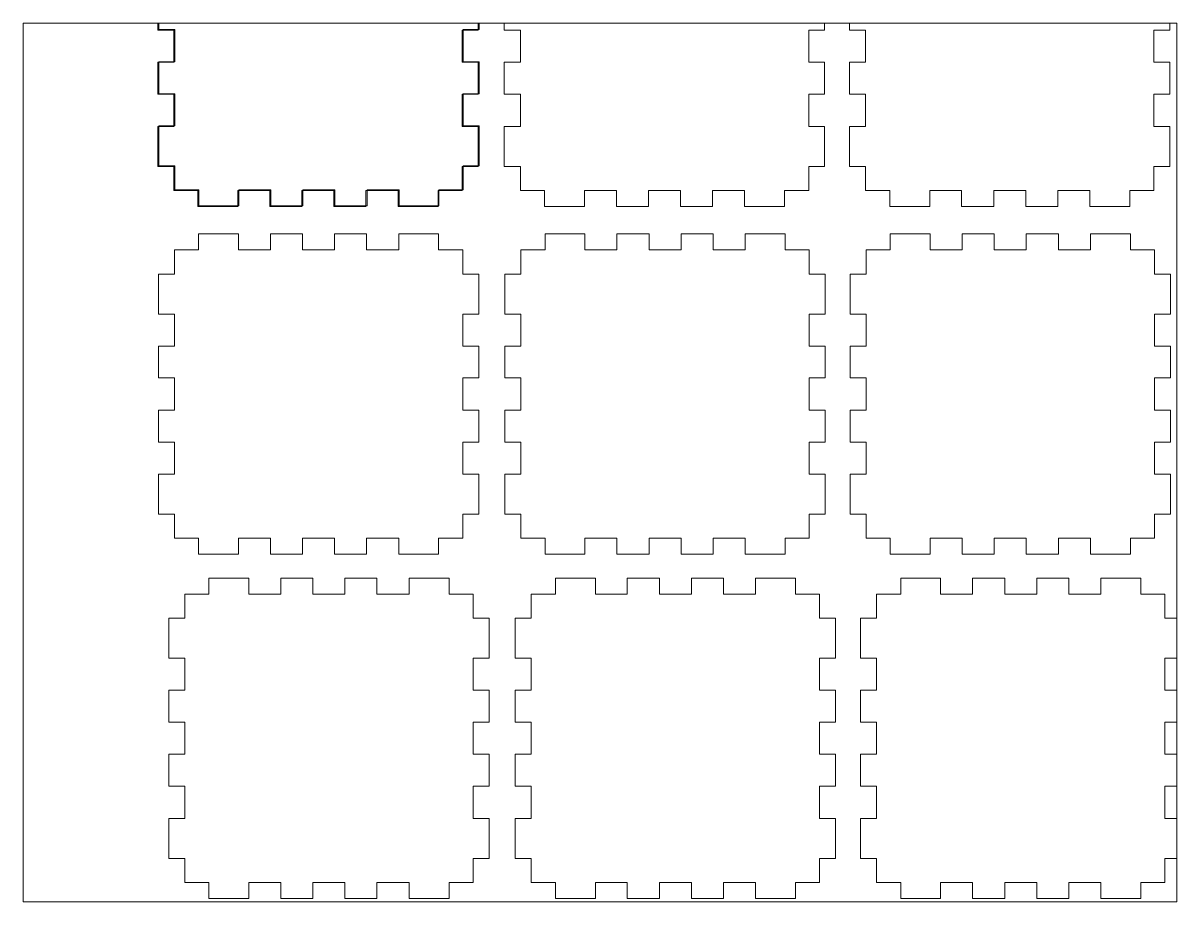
# Paper-space layout 'Layout1' of a CAD drawing. Header units: inches. Extents: x 1.05 to 9.45, y 0.8 to 7.2.
# The model-space entities are those that its viewports show. They can reach past a viewport. Long polylines and large blocks are cut down to what shows.
import ezdxf

# ---------------------------------------------------------------- set-up
doc = ezdxf.new("R2010")
doc.units = ezdxf.units.IN
doc.header["$MEASUREMENT"] = 0
doc.layers.add('Layer 1', color=7, linetype='Continuous')

# ---------------------------------------------------------------- blocks, each defined once
blk = doc.blocks.new('block 2')
at = {"layer": 'Layer 1', "color": 7, "lineweight": 13, "true_color": 0xffffff}
blk.add_lwpolyline([(83.58, 316.44), (88.1, 316.44), (88.1, 319.44), (95.58, 319.44), (95.58, 316.44), (101.58, 316.44), (101.58, 319.44), (107.57, 319.44), (107.57, 316.44), (113.57, 316.44), (113.57, 319.44), (119.57, 319.44), (119.57, 316.44), (125.6, 316.44), (125.6, 319.44), (133.08, 319.44), (133.08, 316.44), (137.59, 316.44), (137.59, 311.93), (140.59, 311.93), (140.59, 304.45), (137.59, 304.45), (137.59, 298.45), (140.59, 298.45), (140.59, 292.45), (137.59, 292.45), (137.59, 286.46), (140.59, 286.46), (140.59, 280.46), (137.59, 280.46), (137.59, 274.43), (140.59, 274.43), (140.59, 266.95), (137.59, 266.95), (137.59, 262.43), (133.08, 262.43), (133.08, 259.43), (125.6, 259.43), (125.6, 262.43), (119.57, 262.43), (119.57, 259.43), (113.57, 259.43), (113.57, 262.43), (107.57, 262.43), (107.57, 259.43), (101.58, 259.43), (101.58, 262.43), (95.58, 262.43), (95.58, 259.43), (88.1, 259.43), (88.1, 262.43), (83.58, 262.43), (83.58, 266.95), (80.59, 266.95), (80.59, 274.43), (83.58, 274.43), (83.58, 280.46), (80.59, 280.46), (80.59, 286.46), (83.58, 286.46), (83.58, 292.45), (80.59, 292.45), (80.59, 298.45), (83.58, 298.45), (83.58, 304.45), (80.59, 304.45), (80.59, 311.93), (83.58, 311.93), (83.58, 316.44)], dxfattribs=at)
blk = doc.blocks.new('block 3')
at = {"layer": 'Layer 1', "color": 7, "lineweight": 13, "true_color": 0xffffff}
blk.add_lwpolyline([(148.5, 316.44), (153.01, 316.44), (153.01, 319.44), (160.49, 319.44), (160.49, 316.44), (166.49, 316.44), (166.49, 319.44), (172.48, 319.44), (172.48, 316.44), (178.48, 316.44), (178.48, 319.44), (184.48, 319.44), (184.48, 316.44), (190.51, 316.44), (190.51, 319.44), (197.99, 319.44), (197.99, 316.44), (202.51, 316.44), (202.51, 311.93), (205.5, 311.93), (205.5, 304.45), (202.51, 304.45), (202.51, 298.45), (205.5, 298.45), (205.5, 292.45), (202.51, 292.45), (202.51, 286.46), (205.5, 286.46), (205.5, 280.46), (202.51, 280.46), (202.51, 274.43), (205.5, 274.43), (205.5, 266.95), (202.51, 266.95), (202.51, 262.43), (197.99, 262.43), (197.99, 259.43), (190.51, 259.43), (190.51, 262.43), (184.48, 262.43), (184.48, 259.43), (178.48, 259.43), (178.48, 262.43), (172.48, 262.43), (172.48, 259.43), (166.49, 259.43), (166.49, 262.43), (160.49, 262.43), (160.49, 259.43), (153.01, 259.43), (153.01, 262.43), (148.5, 262.43), (148.5, 266.95), (145.5, 266.95), (145.5, 274.43), (148.5, 274.43), (148.5, 280.46), (145.5, 280.46), (145.5, 286.46), (148.5, 286.46), (148.5, 292.45), (145.5, 292.45), (145.5, 298.45), (148.5, 298.45), (148.5, 304.45), (145.5, 304.45), (145.5, 311.93), (148.5, 311.93), (148.5, 316.44)], dxfattribs=at)
blk = doc.blocks.new('block 4')
at = {"layer": 'Layer 1', "color": 7, "lineweight": 13, "true_color": 0xffffff}
blk.add_lwpolyline([(213.17, 316.44), (217.69, 316.44), (217.69, 319.44), (225.17, 319.44), (225.17, 316.44), (231.16, 316.44), (231.16, 319.44), (237.16, 319.44), (237.16, 316.44), (243.16, 316.44), (243.16, 319.44), (249.15, 319.44), (249.15, 316.44), (255.19, 316.44), (255.19, 319.44), (262.67, 319.44), (262.67, 316.44), (267.18, 316.44), (267.18, 311.93), (270.18, 311.93), (270.18, 304.45), (267.18, 304.45), (267.18, 298.45), (270.18, 298.45), (270.18, 292.45), (267.18, 292.45), (267.18, 286.46), (270.18, 286.46), (270.18, 280.46), (267.18, 280.46), (267.18, 274.43), (270.18, 274.43), (270.18, 266.95), (267.18, 266.95), (267.18, 262.43), (262.67, 262.43), (262.67, 259.43), (255.19, 259.43), (255.19, 262.43), (249.15, 262.43), (249.15, 259.43), (243.16, 259.43), (243.16, 262.43), (237.16, 262.43), (237.16, 259.43), (231.16, 259.43), (231.16, 262.43), (225.17, 262.43), (225.17, 259.43), (217.69, 259.43), (217.69, 262.43), (213.17, 262.43), (213.17, 266.95), (210.17, 266.95), (210.17, 274.43), (213.17, 274.43), (213.17, 280.46), (210.17, 280.46), (210.17, 286.46), (213.17, 286.46), (213.17, 292.45), (210.17, 292.45), (210.17, 298.45), (213.17, 298.45), (213.17, 304.45), (210.17, 304.45), (210.17, 311.93), (213.17, 311.93), (213.17, 316.44)], dxfattribs=at)
blk = doc.blocks.new('block 5')
at = {"layer": 'Layer 1', "color": 7, "lineweight": 13, "true_color": 0xffffff}
blk.add_lwpolyline([(83.7, 251.3), (88.22, 251.3), (88.22, 254.29), (95.7, 254.29), (95.7, 251.3), (101.69, 251.3), (101.69, 254.29), (107.69, 254.29), (107.69, 251.3), (113.69, 251.3), (113.69, 254.29), (119.69, 254.29), (119.69, 251.3), (125.72, 251.3), (125.72, 254.29), (133.2, 254.29), (133.2, 251.3), (137.71, 251.3), (137.71, 246.78), (140.71, 246.78), (140.71, 239.3), (137.71, 239.3), (137.71, 233.3), (140.71, 233.3), (140.71, 227.31), (137.71, 227.31), (137.71, 221.31), (140.71, 221.31), (140.71, 215.31), (137.71, 215.31), (137.71, 209.28), (140.71, 209.28), (140.71, 201.8), (137.71, 201.8), (137.71, 197.29), (133.2, 197.29), (133.2, 194.29), (125.72, 194.29), (125.72, 197.29), (119.69, 197.29), (119.69, 194.29), (113.69, 194.29), (113.69, 197.29), (107.69, 197.29), (107.69, 194.29), (101.69, 194.29), (101.69, 197.29), (95.7, 197.29), (95.7, 194.29), (88.22, 194.29), (88.22, 197.29), (83.7, 197.29), (83.7, 201.8), (80.7, 201.8), (80.7, 209.28), (83.7, 209.28), (83.7, 215.31), (80.7, 215.31), (80.7, 221.31), (83.7, 221.31), (83.7, 227.31), (80.7, 227.31), (80.7, 233.3), (83.7, 233.3), (83.7, 239.3), (80.7, 239.3), (80.7, 246.78), (83.7, 246.78), (83.7, 251.3)], dxfattribs=at)
blk = doc.blocks.new('block 6')
at = {"layer": 'Layer 1', "color": 7, "lineweight": 13, "true_color": 0xffffff}
blk.add_lwpolyline([(148.61, 251.3), (153.13, 251.3), (153.13, 254.29), (160.61, 254.29), (160.61, 251.3), (166.6, 251.3), (166.6, 254.29), (172.6, 254.29), (172.6, 251.3), (178.6, 251.3), (178.6, 254.29), (184.6, 254.29), (184.6, 251.3), (190.63, 251.3), (190.63, 254.29), (198.11, 254.29), (198.11, 251.3), (202.62, 251.3), (202.62, 246.78), (205.62, 246.78), (205.62, 239.3), (202.62, 239.3), (202.62, 233.3), (205.62, 233.3), (205.62, 227.31), (202.62, 227.31), (202.62, 221.31), (205.62, 221.31), (205.62, 215.31), (202.62, 215.31), (202.62, 209.28), (205.62, 209.28), (205.62, 201.8), (202.62, 201.8), (202.62, 197.29), (198.11, 197.29), (198.11, 194.29), (190.63, 194.29), (190.63, 197.29), (184.6, 197.29), (184.6, 194.29), (178.6, 194.29), (178.6, 197.29), (172.6, 197.29), (172.6, 194.29), (166.6, 194.29), (166.6, 197.29), (160.61, 197.29), (160.61, 194.29), (153.13, 194.29), (153.13, 197.29), (148.61, 197.29), (148.61, 201.8), (145.61, 201.8), (145.61, 209.28), (148.61, 209.28), (148.61, 215.31), (145.61, 215.31), (145.61, 221.31), (148.61, 221.31), (148.61, 227.31), (145.61, 227.31), (145.61, 233.3), (148.61, 233.3), (148.61, 239.3), (145.61, 239.3), (145.61, 246.78), (148.61, 246.78), (148.61, 251.3)], dxfattribs=at)
blk = doc.blocks.new('block 7')
at = {"layer": 'Layer 1', "color": 7, "lineweight": 13, "true_color": 0xffffff}
blk.add_lwpolyline([(213.29, 251.3), (217.8, 251.3), (217.8, 254.29), (225.28, 254.29), (225.28, 251.3), (231.28, 251.3), (231.28, 254.29), (237.28, 254.29), (237.28, 251.3), (243.27, 251.3), (243.27, 254.29), (249.27, 254.29), (249.27, 251.3), (255.3, 251.3), (255.3, 254.29), (262.78, 254.29), (262.78, 251.3), (267.3, 251.3), (267.3, 246.78), (270.3, 246.78), (270.3, 239.3), (267.3, 239.3), (267.3, 233.3), (270.3, 233.3), (270.3, 227.31), (267.3, 227.31), (267.3, 221.31), (270.3, 221.31), (270.3, 215.31), (267.3, 215.31), (267.3, 209.28), (270.3, 209.28), (270.3, 201.8), (267.3, 201.8), (267.3, 197.29), (262.78, 197.29), (262.78, 194.29), (255.3, 194.29), (255.3, 197.29), (249.27, 197.29), (249.27, 194.29), (243.27, 194.29), (243.27, 197.29), (237.28, 197.29), (237.28, 194.29), (231.28, 194.29), (231.28, 197.29), (225.28, 197.29), (225.28, 194.29), (217.8, 194.29), (217.8, 197.29), (213.29, 197.29), (213.29, 201.8), (210.29, 201.8), (210.29, 209.28), (213.29, 209.28), (213.29, 215.31), (210.29, 215.31), (210.29, 221.31), (213.29, 221.31), (213.29, 227.31), (210.29, 227.31), (210.29, 233.3), (213.29, 233.3), (213.29, 239.3), (210.29, 239.3), (210.29, 246.78), (213.29, 246.78), (213.29, 251.3)], dxfattribs=at)
blk = doc.blocks.new('block 8')
at = {"layer": 'Layer 1', "color": 7, "lineweight": 13, "true_color": 0xffffff}
blk.add_lwpolyline([(85.64, 186.8), (90.16, 186.8), (90.16, 189.79), (97.64, 189.79), (97.64, 186.8), (103.63, 186.8), (103.63, 189.79), (109.63, 189.79), (109.63, 186.8), (115.63, 186.8), (115.63, 189.79), (121.63, 189.79), (121.63, 186.8), (127.66, 186.8), (127.66, 189.79), (135.14, 189.79), (135.14, 186.8), (139.65, 186.8), (139.65, 182.28), (142.65, 182.28), (142.65, 174.8), (139.65, 174.8), (139.65, 168.8), (142.65, 168.8), (142.65, 162.81), (139.65, 162.81), (139.65, 156.81), (142.65, 156.81), (142.65, 150.81), (139.65, 150.81), (139.65, 144.78), (142.65, 144.78), (142.65, 137.3), (139.65, 137.3), (139.65, 132.79), (135.14, 132.79), (135.14, 129.79), (127.66, 129.79), (127.66, 132.79), (121.63, 132.79), (121.63, 129.79), (115.63, 129.79), (115.63, 132.79), (109.63, 132.79), (109.63, 129.79), (103.63, 129.79), (103.63, 132.79), (97.64, 132.79), (97.64, 129.79), (90.16, 129.79), (90.16, 132.79), (85.64, 132.79), (85.64, 137.3), (82.64, 137.3), (82.64, 144.78), (85.64, 144.78), (85.64, 150.81), (82.64, 150.81), (82.64, 156.81), (85.64, 156.81), (85.64, 162.81), (82.64, 162.81), (82.64, 168.8), (85.64, 168.8), (85.64, 174.8), (82.64, 174.8), (82.64, 182.28), (85.64, 182.28), (85.64, 186.8)], dxfattribs=at)
blk = doc.blocks.new('block 9')
at = {"layer": 'Layer 1', "color": 7, "lineweight": 13, "true_color": 0xffffff}
blk.add_lwpolyline([(150.55, 186.8), (155.07, 186.8), (155.07, 189.79), (162.55, 189.79), (162.55, 186.8), (168.54, 186.8), (168.54, 189.79), (174.54, 189.79), (174.54, 186.8), (180.54, 186.8), (180.54, 189.79), (186.54, 189.79), (186.54, 186.8), (192.57, 186.8), (192.57, 189.79), (200.05, 189.79), (200.05, 186.8), (204.56, 186.8), (204.56, 182.28), (207.56, 182.28), (207.56, 174.8), (204.56, 174.8), (204.56, 168.8), (207.56, 168.8), (207.56, 162.81), (204.56, 162.81), (204.56, 156.81), (207.56, 156.81), (207.56, 150.81), (204.56, 150.81), (204.56, 144.78), (207.56, 144.78), (207.56, 137.3), (204.56, 137.3), (204.56, 132.79), (200.05, 132.79), (200.05, 129.79), (192.57, 129.79), (192.57, 132.79), (186.54, 132.79), (186.54, 129.79), (180.54, 129.79), (180.54, 132.79), (174.54, 132.79), (174.54, 129.79), (168.54, 129.79), (168.54, 132.79), (162.55, 132.79), (162.55, 129.79), (155.07, 129.79), (155.07, 132.79), (150.55, 132.79), (150.55, 137.3), (147.55, 137.3), (147.55, 144.78), (150.55, 144.78), (150.55, 150.81), (147.55, 150.81), (147.55, 156.81), (150.55, 156.81), (150.55, 162.81), (147.55, 162.81), (147.55, 168.8), (150.55, 168.8), (150.55, 174.8), (147.55, 174.8), (147.55, 182.28), (150.55, 182.28), (150.55, 186.8)], dxfattribs=at)
blk = doc.blocks.new('block 10')
at = {"layer": 'Layer 1', "color": 7, "lineweight": 13, "true_color": 0xffffff}
blk.add_lwpolyline([(215.23, 186.8), (219.74, 186.8), (219.74, 189.79), (227.22, 189.79), (227.22, 186.8), (233.22, 186.8), (233.22, 189.79), (239.22, 189.79), (239.22, 186.8), (245.22, 186.8), (245.22, 189.79), (251.21, 189.79), (251.21, 186.8), (257.24, 186.8), (257.24, 189.79), (264.72, 189.79), (264.72, 186.8), (269.24, 186.8), (269.24, 182.28), (272.24, 182.28), (272.24, 174.8), (269.24, 174.8), (269.24, 168.8), (272.24, 168.8), (272.24, 162.81), (269.24, 162.81), (269.24, 156.81), (272.24, 156.81), (272.24, 150.81), (269.24, 150.81), (269.24, 144.78), (272.24, 144.78), (272.24, 137.3), (269.24, 137.3), (269.24, 132.79), (264.72, 132.79), (264.72, 129.79), (257.24, 129.79), (257.24, 132.79), (251.21, 132.79), (251.21, 129.79), (245.22, 129.79), (245.22, 132.79), (239.22, 132.79), (239.22, 129.79), (233.22, 129.79), (233.22, 132.79), (227.22, 132.79), (227.22, 129.79), (219.74, 129.79), (219.74, 132.79), (215.23, 132.79), (215.23, 137.3), (212.23, 137.3), (212.23, 144.78), (215.23, 144.78), (215.23, 150.81), (212.23, 150.81), (212.23, 156.81), (215.23, 156.81), (215.23, 162.81), (212.23, 162.81), (212.23, 168.8), (215.23, 168.8), (215.23, 174.8), (212.23, 174.8), (212.23, 182.28), (215.23, 182.28), (215.23, 186.8)], dxfattribs=at)
blk = doc.blocks.new('block 18')
at = {"layer": 'Layer 1', "color": 7, "lineweight": 13, "true_color": 0xffffff}
blk.add_lwpolyline([(9.74, 194.87), (14.26, 194.87), (14.26, 197.87), (21.74, 197.87), (21.74, 194.87), (27.73, 194.87), (27.73, 197.87), (33.73, 197.87), (33.73, 194.87), (39.76, 194.87), (39.76, 197.87), (45.76, 197.87), (45.76, 194.87), (51.76, 194.87), (51.76, 197.87), (59.24, 197.87), (59.24, 194.87), (63.75, 194.87), (63.75, 190.36), (66.75, 190.36), (66.75, 182.88), (63.75, 182.88), (63.75, 176.88), (66.75, 176.88), (66.75, 170.89), (63.75, 170.89), (63.75, 164.89), (66.75, 164.89), (66.75, 158.89), (63.75, 158.89), (63.75, 152.86), (66.75, 152.86), (66.75, 145.38), (63.75, 145.38), (63.75, 140.86), (59.24, 140.86), (59.24, 137.87), (51.76, 137.87), (51.76, 140.86), (45.76, 140.86), (45.76, 137.87), (39.76, 137.87), (39.76, 140.86), (33.73, 140.86), (33.73, 137.87), (27.73, 137.87), (27.73, 140.86), (21.74, 140.86), (21.74, 137.87), (14.26, 137.87), (14.26, 140.86), (9.74, 140.86), (9.74, 145.38), (6.74, 145.38), (6.74, 152.86), (9.74, 152.86), (9.74, 158.89), (6.74, 158.89), (6.74, 164.89), (9.74, 164.89), (9.74, 170.89), (6.74, 170.89), (6.74, 176.88), (9.74, 176.88), (9.74, 182.88), (6.74, 182.88), (6.74, 190.36), (9.74, 190.36), (9.74, 194.87)], dxfattribs=at)

msp = doc.modelspace()

# ---------------------------------------------------------------- block references
at = {"layer": 'Layer 1', "xscale": 1.167, "yscale": 1.167, "zscale": 1.167}
for name, p in [('block 2', (-14.3, -22.18)), ('block 18', (72.08, 119.83)), ('block 3', (-14.3, -22.18)), ('block 4', (-14.3, -22.18)), ('block 5', (-14.3, -22.18)), ('block 6', (-14.3, -22.18)), ('block 7', (-14.3, -22.18)), ('block 8', (-14.3, -22.18)), ('block 9', (-14.3, -22.18)), ('block 10', (-14.3, -22.18))]:
    msp.add_blockref(name, p, dxfattribs=at)

psp = doc.layouts.get("Layout1")

# ---------------------------------------------------------------- viewports
at = {"layer": '0', "view_target_point": (200.0074, 200.0074)}
psp.add_viewport(center=(5.25, 4), size=(8.4, 6.4), view_center_point=(-23.5955, 24.6063), view_height=192.165289, dxfattribs=at)

doc.saveas('drawing.dxf')
